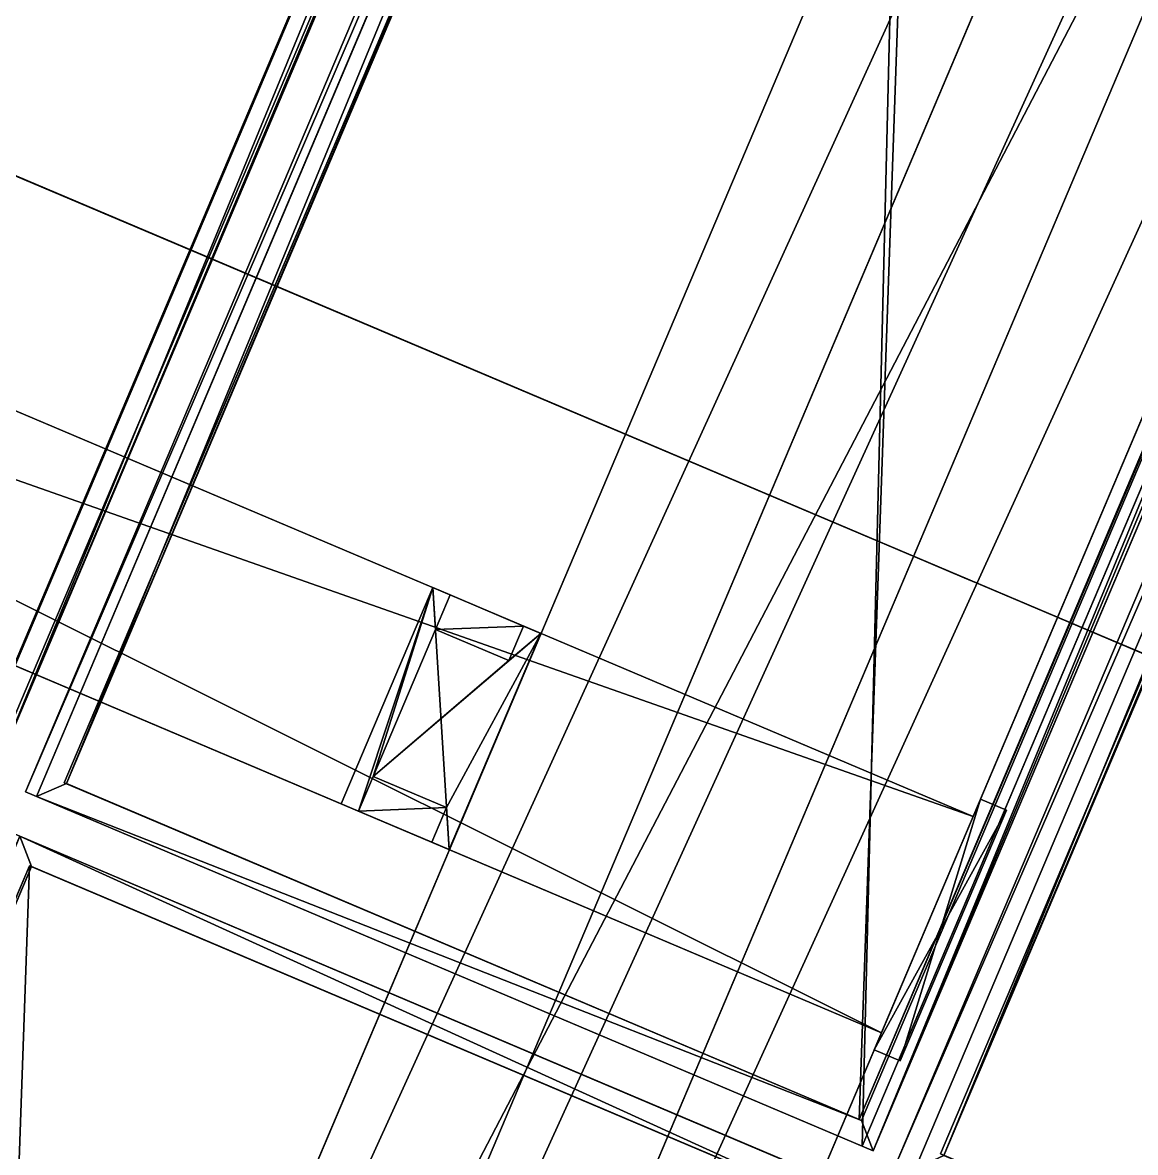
# Model space of a CAD drawing. Extents: x -372 to 678, y -263 to 741.
# Drawn here: x 244.882 to 246.067, y 157.385 to 158.589 of the extents above; entities that cross this region are included whole.
import ezdxf

# ---------------------------------------------------------------- set-up
doc = ezdxf.new("R2010")
doc.units = 0
doc.header["$LTSCALE"] = 0.0254
doc.layers.get('0').update_dxf_attribs({"linetype": 'CONTINUOUS'})
doc.layers.add('LOCATION_SNAPSHOT', color=144, linetype='CONTINUOUS')
doc.layers.add('LOCATION_TERRAIN', color=36, linetype='CONTINUOUS')

# ---------------------------------------------------------------- blocks, each defined once
blk = doc.blocks.new('LOCATION_SNAPSHOT')
at = {"color": 8}
mesh = blk.add_polyface(dxfattribs=at)
corners = [(-369.3084, -262.9446), (369.3059, 262.9472), (-371.8207, 259.3767), (371.8242, -259.3771)]
mesh.append_faces([[corners[k] for k in face] for face in [(0, 1, 2), (1, 0, 3)]], dxfattribs={"vtx0": -1, "color": 8})
blk = doc.blocks.new('LOCATION_TERRAIN')
at = {"color": 8}
mesh = blk.add_polyface(dxfattribs=at)
corners = [(256.792, 150.4755, 9.8461), (256.7321, 162.9117, 9.5573), (244.1706, 162.8512, 10.1513)]
mesh.append_faces([[corners[k] for k in face] for face in [(0, 1, 2)]], dxfattribs={"color": 8})
mesh = blk.add_polyface(dxfattribs=at)
corners = [(256.792, 150.4755, 9.8461), (244.1706, 162.8512, 10.1513), (244.2305, 150.4149, 10.7657)]
mesh.append_faces([[corners[k] for k in face] for face in [(0, 1, 2)]], dxfattribs={"color": 8})
blk = doc.blocks.new('GROUP_56')
at = {"color": 0}
for p, q in [((29.0835, -1.1717, -0.2361), (22.8491, -0.8835, -0.2415)), ((29.0835, -1.1717, 0.2639), (22.8491, -0.8835, 0.2585)), ((29.0835, -1.1717, 0.2639), (22.8491, -0.8835, 0.2585)), ((29.0835, -1.1717, -0.2361), (22.8491, -0.8835, -0.2415)), ((29.0759, -1.3382, -0.2361), (22.8413, -1.05, -0.2415)), ((29.0759, -1.3382, -0.2361), (22.8413, -1.05, -0.2415)), ((29.0759, -1.3382, 0.0139), (22.8413, -1.05, 0.0085)), ((29.0759, -1.3382, 0.0139), (22.8413, -1.05, 0.0085)), ((29.0684, -1.5047, 0.0139), (22.8335, -1.2165, 0.0085)), ((29.0684, -1.5047, 0.0139), (22.8335, -1.2165, 0.0085)), ((29.0684, -1.5047, -0.2361), (22.8335, -1.2165, -0.2415)), ((29.0684, -1.5047, -0.2361), (22.8335, -1.2165, -0.2415)), ((29.0608, -1.6712, -0.2361), (22.8257, -1.383, -0.2415)), ((29.0608, -1.6712, -0.2361), (22.8257, -1.383, -0.2415)), ((29.0608, -1.6712, 0.2639), (22.8257, -1.383, 0.2585)), ((29.0608, -1.6712, 0.2639), (22.8257, -1.383, 0.2585))]:
    blk.add_line(p, q, dxfattribs=at)
mesh = blk.add_polyface(dxfattribs=at)
corners = [(29.0608, -1.6712, 0.2639), (22.8491, -0.8835, 0.2585), (22.8257, -1.383, 0.2585), (29.0835, -1.1717, 0.2639)]
mesh.append_faces([[corners[k] for k in face] for face in [(0, 1, 2), (1, 0, 3)]], dxfattribs={"vtx0": -1, "color": 0})
mesh = blk.add_polyface(dxfattribs=at)
corners = [(22.8491, -0.8835, -0.2415), (29.0759, -1.3382, -0.2361), (22.8413, -1.05, -0.2415), (29.0835, -1.1717, -0.2361)]
mesh.append_faces([[corners[k] for k in face] for face in [(0, 1, 2), (1, 0, 3)]], dxfattribs={"vtx0": -1, "color": 0})
mesh = blk.add_polyface(dxfattribs=at)
corners = [(22.8491, -0.8835, 0.2585), (29.0835, -1.1717, -0.2361), (22.8491, -0.8835, -0.2415), (29.0835, -1.1717, 0.2639)]
mesh.append_faces([[corners[k] for k in face] for face in [(0, 1, 2), (1, 0, 3)]], dxfattribs={"vtx0": -1, "color": 0})
mesh = blk.add_polyface(dxfattribs=at)
corners = [(22.8413, -1.05, 0.0085), (29.0684, -1.5047, 0.0139), (22.8335, -1.2165, 0.0085), (29.0759, -1.3382, 0.0139)]
mesh.append_faces([[corners[k] for k in face] for face in [(0, 1, 2), (1, 0, 3)]], dxfattribs={"vtx0": -1, "color": 0})
mesh = blk.add_polyface(dxfattribs=at)
corners = [(29.0759, -1.3382, -0.2361), (22.8413, -1.05, 0.0085), (22.8413, -1.05, -0.2415), (29.0759, -1.3382, 0.0139)]
mesh.append_faces([[corners[k] for k in face] for face in [(0, 1, 2), (1, 0, 3)]], dxfattribs={"vtx0": -1, "color": 0})
mesh = blk.add_polyface(dxfattribs=at)
corners = [(22.8335, -1.2165, -0.2415), (29.0608, -1.6712, -0.2361), (22.8257, -1.383, -0.2415), (29.0684, -1.5047, -0.2361)]
mesh.append_faces([[corners[k] for k in face] for face in [(0, 1, 2), (1, 0, 3)]], dxfattribs={"vtx0": -1, "color": 0})
mesh = blk.add_polyface(dxfattribs=at)
corners = [(22.8335, -1.2165, 0.0085), (29.0684, -1.5047, -0.2361), (22.8335, -1.2165, -0.2415), (29.0684, -1.5047, 0.0139)]
mesh.append_faces([[corners[k] for k in face] for face in [(0, 1, 2), (1, 0, 3)]], dxfattribs={"vtx0": -1, "color": 0})
mesh = blk.add_polyface(dxfattribs=at)
corners = [(29.0608, -1.6712, -0.2361), (22.8257, -1.383, 0.2585), (22.8257, -1.383, -0.2415), (29.0608, -1.6712, 0.2639)]
mesh.append_faces([[corners[k] for k in face] for face in [(0, 1, 2), (1, 0, 3)]], dxfattribs={"vtx0": -1, "color": 0})
blk = doc.blocks.new('GROUP265_1')
at = {"color": 9}
blk.add_blockref('GROUP_56', (0, 0), dxfattribs=at)
blk = doc.blocks.new('GROUP264_2')
at = {"color": 0}
blk.add_blockref('GROUP265_1', (0, 0), dxfattribs=at)
blk = doc.blocks.new('SOLAR_PANEL_1')
at = {"color": 0}
for p, q in [((0, 0.025), (0, 2.475)), ((0, 2.475), (1, 2.475)), ((0, 2.475), (1, 2.475)), ((0, 2.475), (0, 2.475, 0.05)), ((0, 2.475, 0.05), (1, 2.475, 0.05)), ((0, 0.025), (0, 2.475)), ((0, 0.025, 0.05), (0, 2.475, 0.05)), ((0, 2.475), (0, 2.475, 0.05)), ((0, 2.475, 0.05), (1, 2.475, 0.05)), ((0, 0.025, 0.05), (0, 2.475, 0.05)), ((1, 2.475), (1, 0.025)), ((1, 2.475), (1, 0.025)), ((1, 2.475), (1, 2.475, 0.05)), ((1, 2.475, 0.05), (1, 0.025, 0.05)), ((1, 2.475), (1, 2.475, 0.05)), ((1, 2.475, 0.05), (1, 0.025, 0.05)), ((0.975, 2.45, 0.05), (0.025, 2.45, 0.05)), ((0.025, 2.45, 0.05), (0.025, 0.05, 0.05)), ((0.975, 2.45, 0.05), (0.025, 2.45, 0.05)), ((0.025, 2.45, 0.05), (0.025, 2.45, 0.04)), ((0.975, 2.45, 0.04), (0.025, 2.45, 0.04)), ((0.025, 2.45, 0.05), (0.025, 0.05, 0.05)), ((0.025, 2.45, 0.04), (0.025, 0.05, 0.04)), ((0.025, 2.45, 0.05), (0.025, 2.45, 0.04)), ((0.025, 2.45, 0.04), (0.025, 0.05, 0.04)), ((0.975, 2.45, 0.04), (0.025, 2.45, 0.04)), ((0.975, 0.05, 0.05), (0.975, 2.45, 0.05)), ((0.975, 2.45, 0.05), (0.975, 2.45, 0.04)), ((0.975, 0.05, 0.05), (0.975, 2.45, 0.05)), ((0.975, 2.45, 0.05), (0.975, 2.45, 0.04)), ((0.975, 0.05, 0.04), (0.975, 2.45, 0.04)), ((0.975, 0.05, 0.04), (0.975, 2.45, 0.04)), ((0.025, 0.05, 0.05), (0.975, 0.05, 0.05)), ((0.025, 0.05, 0.05), (0.975, 0.05, 0.05)), ((0.025, 0.05, 0.04), (0.975, 0.05, 0.04)), ((0.025, 0.05, 0.04), (0.975, 0.05, 0.04)), ((0.975, 0.05, 0.05), (0.975, 0.05, 0.04)), ((0.975, 0.05, 0.05), (0.975, 0.05, 0.04)), ((1, 0.025), (0, 0.025)), ((1, 0.025), (0, 0.025)), ((1, 0.025, 0.05), (0, 0.025, 0.05)), ((1, 0.025, 0.05), (0, 0.025, 0.05))]:
    blk.add_line(p, q, dxfattribs=at)
mesh = blk.add_polyface(dxfattribs=at)
corners = [(0, 2.475), (1, 0.025), (0, 0.025), (1, 2.475)]
mesh.append_faces([[corners[k] for k in face] for face in [(0, 1, 2), (1, 0, 3)]], dxfattribs={"vtx0": -1, "color": 0})
mesh = blk.add_polyface(dxfattribs=at)
corners = [(0, 2.475, 0.05), (1, 2.475), (0, 2.475), (1, 2.475, 0.05)]
mesh.append_faces([[corners[k] for k in face] for face in [(0, 1, 2), (1, 0, 3)]], dxfattribs={"vtx0": -1, "color": 0})
mesh = blk.add_polyface(dxfattribs=at)
corners = [(0, 2.475, 0.05), (0, 0.025), (0, 0.025, 0.05), (0, 2.475)]
mesh.append_faces([[corners[k] for k in face] for face in [(0, 1, 2), (1, 0, 3)]], dxfattribs={"vtx0": -1, "color": 0})
mesh = blk.add_polyface(dxfattribs=at)
corners = [(0, 0.025, 0.05), (0.025, 0.05, 0.05), (0, 2.475, 0.05), (1, 0.025, 0.05), (0.975, 0.05, 0.05), (0.975, 2.45, 0.05), (0.025, 2.45, 0.05), (1, 2.475, 0.05)]
mesh.append_faces([[corners[k] for k in face] for face in [(0, 1, 2), (1, 3, 4), (4, 3, 5), (2, 6, 7), (6, 2, 1), (7, 5, 3)]], dxfattribs={"vtx0": -1, "vtx1": -1, "color": 0})
mesh.append_faces([[corners[k] for k in face] for face in [(1, 0, 3), (7, 6, 5)]], dxfattribs={"vtx0": -1, "vtx2": -1, "color": 0})
mesh = blk.add_polyface(dxfattribs=at)
corners = [(1, 2.475), (1, 0.025, 0.05), (1, 0.025), (1, 2.475, 0.05)]
mesh.append_faces([[corners[k] for k in face] for face in [(0, 1, 2), (1, 0, 3)]], dxfattribs={"vtx0": -1, "color": 0})
mesh = blk.add_polyface(dxfattribs=at)
corners = [(0.975, 2.45, 0.05), (0.025, 2.45, 0.04), (0.975, 2.45, 0.04), (0.025, 2.45, 0.05)]
mesh.append_faces([[corners[k] for k in face] for face in [(0, 1, 2), (1, 0, 3)]], dxfattribs={"vtx0": -1, "color": 0})
mesh = blk.add_polyface(dxfattribs=at)
corners = [(0.025, 2.45, 0.04), (0.025, 0.05, 0.05), (0.025, 0.05, 0.04), (0.025, 2.45, 0.05)]
mesh.append_faces([[corners[k] for k in face] for face in [(0, 1, 2), (1, 0, 3)]], dxfattribs={"vtx0": -1, "color": 0})
at = {"color": 153}
mesh = blk.add_polyface(dxfattribs=at)
corners = [(0.975, 0.05, 0.04), (0.025, 2.45, 0.04), (0.025, 0.05, 0.04), (0.975, 2.45, 0.04)]
mesh.append_faces([[corners[k] for k in face] for face in [(0, 1, 2), (1, 0, 3)]], dxfattribs={"vtx0": -1, "color": 153})
at = {"color": 0}
mesh = blk.add_polyface(dxfattribs=at)
corners = [(0.975, 2.45, 0.05), (0.975, 0.05, 0.04), (0.975, 0.05, 0.05), (0.975, 2.45, 0.04)]
mesh.append_faces([[corners[k] for k in face] for face in [(0, 1, 2), (1, 0, 3)]], dxfattribs={"vtx0": -1, "color": 0})
mesh = blk.add_polyface(dxfattribs=at)
corners = [(0.025, 0.05, 0.04), (0.975, 0.05, 0.05), (0.975, 0.05, 0.04), (0.025, 0.05, 0.05)]
mesh.append_faces([[corners[k] for k in face] for face in [(0, 1, 2), (1, 0, 3)]], dxfattribs={"vtx0": -1, "color": 0})
mesh = blk.add_polyface(dxfattribs=at)
corners = [(1, 0.025), (0, 0.025, 0.05), (0, 0.025), (1, 0.025, 0.05)]
mesh.append_faces([[corners[k] for k in face] for face in [(0, 1, 2), (1, 0, 3)]], dxfattribs={"vtx0": -1, "color": 0})
blk = doc.blocks.new('SOLAR_PANEL_STRUCTURE')
at = {"color": 0}
for p, q in [((5.0137, 0, -0.0089), (2.9803, 0, -0.0089)), ((3.4958, 0, 0.0447), (3.9705, 0, 0.6472)), ((4.0088, 0, 0.6311), (3.536, 0, 0.0311)), ((3.536, 0, 0.0311), (4.4568, 0, 0.0311)), ((4.4568, 0, 0.0311), (4.0088, 0, 0.6311)), ((4.0593, 0, 0.6304), (4.5005, 0, 0.0393)), ((4.5005, 0, 0.0393), (4.9642, 0, 0.3962)), ((4.5554, 0, 0.0311), (4.9889, 0, 0.0311)), ((4.9889, 0, 0.3647), (4.5554, 0, 0.0311)), ((4.9889, 0, 0.0311), (4.9889, 0, 0.3647)), ((5.4167, 0, 0.2003), (5.0137, 0, -0.0089)), ((5.0289, 0, 0.3744), (5.0289, 0, 0.044)), ((5.0289, 0, 0.044), (5.3701, 0, 0.2212))]:
    blk.add_line(p, q, dxfattribs=at)
at = {"color": 0, "extrusion": (4.81162e-16, 1, -7.04887e-16)}
blk.add_arc((-2.9803, -5.3738), 6.1449, 90, 114.4293, dxfattribs=at)
at = {"color": 0}
mesh = blk.add_polyface(dxfattribs=at)
corners = [(4.4568, 0, 0.0311), (4.5554, 0, 0.0311), (3.536, 0, 0.0311), (4.5005, 0, 0.0393), (4.9889, 0, 0.3647), (4.9642, 0, 0.3962), (5.0289, 0, 0.3744), (4.0088, 0, 0.6311), (4.0593, 0, 0.6304), (3.4958, 0, 0.0447), (3.9705, 0, 0.6472), (3.4565, 0, 0.0311), (2.9803, 0, 0.716), (3.021, 0, 0.7275), (2.9803, 0, 0.7711), (5.0137, 0, -0.0089), (5.0289, 0, 0.044), (5.4167, 0, 0.2003), (4.9889, 0, 0.0311), (2.9803, 0, -0.0089), (5.3701, 0, 0.2212), (5.5126, 0, 0.2011), (5.0155, 0, 0.4243), (4.0126, 0, 0.6838), (5.4963, 0, 0.1646), (2.9803, 0, 0.0311)]
mesh.append_faces([[corners[k] for k in face] for face in [(0, 1, 2), (1, 3, 4), (7, 3, 0), (3, 7, 8), (9, 12, 13), (15, 16, 17), (18, 2, 1), (21, 20, 22), (22, 8, 23), (23, 13, 14), (4, 16, 18), (16, 4, 6)]], dxfattribs={"vtx0": -1, "vtx1": -1, "color": 0})
mesh.append_faces([[corners[k] for k in face] for face in [(1, 0, 3), (4, 5, 6), (11, 9, 2), (16, 15, 18), (18, 19, 11), (18, 11, 2), (17, 20, 21), (22, 6, 5), (23, 8, 7), (23, 7, 10)]], dxfattribs={"vtx0": -1, "vtx1": -1, "vtx2": -1, "color": 0})
mesh.append_faces([[corners[k] for k in face] for face in [(4, 3, 5), (9, 7, 2), (7, 9, 10), (9, 11, 12), (13, 12, 14), (18, 15, 19), (17, 16, 20), (22, 20, 6), (22, 5, 8), (23, 10, 13)]], dxfattribs={"vtx0": -1, "vtx2": -1, "color": 0})
mesh.append_faces([[corners[k] for k in face] for face in [(25, 11, 19)]], dxfattribs={"vtx1": -1, "color": 0})
mesh.append_faces([[corners[k] for k in face] for face in [(21, 24, 17)]], dxfattribs={"vtx2": -1, "color": 0})
blk = doc.blocks.new('GROUP0_4')
at = {"color": 0, "extrusion": (-0.411361, -5.15876e-17, 0.911472), "rotation": 90.00000000000011}
blk.add_blockref('SOLAR_PANEL_1', (1.25, -4.205, 2.1818), dxfattribs=at)
at = {"color": 0, "extrusion": (-0.251634, -1.95439e-17, 0.967823), "rotation": 90.00000000000001}
blk.add_blockref('SOLAR_PANEL_1', (1.25, -3.4844, 1.6133), dxfattribs=at)
at = {"color": 0, "extrusion": (-0.084688, 3.20437e-17, 0.996408), "rotation": 90.00000000000004}
blk.add_blockref('SOLAR_PANEL_1', (1.25, -2.6781, 1.1745), dxfattribs=at)
at = {"color": 9, "rotation": 180}
for p in [(1.2303, 0.625, 0.2589), (1.2303, -0.625, 0.2589)]:
    blk.add_blockref('SOLAR_PANEL_STRUCTURE', p, dxfattribs=at)
blk = doc.blocks.new('GROUP_17')
at = {"color": 0}
for p, q in [((3.5, 0.25, 0.375), (-0.5, 0.25, 0.375)), ((-0.5, 0.25, 0.375), (-0.5, 0, 0.375)), ((-0.5, 0.25), (3.5, 0.25)), ((-0.5, 0.25), (-0.5, 0)), ((-0.5, 0.25, 0.375), (-0.5, 0.25)), ((3.5, 0.25, 0.375), (-0.5, 0.25, 0.375)), ((-0.5, 0.25), (3.5, 0.25)), ((-0.5, 0.25, 0.375), (-0.5, 0.25)), ((-0.5, 0.25), (-0.5, 0)), ((-0.5, 0.25, 0.375), (-0.5, 0, 0.375)), ((3.5, 0, 0.375), (-0.5, 0, 0.375)), ((-0.5, 0), (3.5, 0)), ((-0.5, 0, 0.375), (-0.5, 0)), ((-0.5, 0, 0.375), (-0.5, 0)), ((-0.5, 0), (3.5, 0)), ((3.5, 0, 0.375), (-0.5, 0, 0.375))]:
    blk.add_line(p, q, dxfattribs=at)
mesh = blk.add_polyface(dxfattribs=at)
corners = [(3.5, 0, 0.375), (-0.5, 0.25, 0.375), (-0.5, 0, 0.375), (3.5, 0.25, 0.375)]
mesh.append_faces([[corners[k] for k in face] for face in [(0, 1, 2), (1, 0, 3)]], dxfattribs={"vtx0": -1, "color": 0})
mesh = blk.add_polyface(dxfattribs=at)
corners = [(3.5, 0.25), (-0.5, 0), (-0.5, 0.25), (3.5, 0)]
mesh.append_faces([[corners[k] for k in face] for face in [(0, 1, 2), (1, 0, 3)]], dxfattribs={"vtx0": -1, "color": 0})
mesh = blk.add_polyface(dxfattribs=at)
corners = [(-0.5, 0.25, 0.375), (3.5, 0.25), (-0.5, 0.25), (3.5, 0.25, 0.375)]
mesh.append_faces([[corners[k] for k in face] for face in [(0, 1, 2), (1, 0, 3)]], dxfattribs={"vtx0": -1, "color": 0})
mesh = blk.add_polyface(dxfattribs=at)
corners = [(-0.5, 0, 0.375), (-0.5, 0.25), (-0.5, 0), (-0.5, 0.25, 0.375)]
mesh.append_faces([[corners[k] for k in face] for face in [(0, 1, 2), (1, 0, 3)]], dxfattribs={"vtx0": -1, "color": 0})
mesh = blk.add_polyface(dxfattribs=at)
corners = [(3.5, 0, 0.375), (-0.5, 0), (3.5, 0), (-0.5, 0, 0.375)]
mesh.append_faces([[corners[k] for k in face] for face in [(0, 1, 2), (1, 0, 3)]], dxfattribs={"vtx0": -1, "color": 0})
blk = doc.blocks.new('GROUP_13')
at = {"color": 0}
for p, q in [((0, 0.29, 0.415), (0, 0, 0.415)), ((0, 0.29, 0.415), (0.03, 0.29, 0.415)), ((0, 0.29), (0, 0.29, 0.415)), ((0, 0.29, 0.415), (0.03, 0.29, 0.415)), ((0, 0.29), (0.03, 0.29)), ((0, 0), (0, 0.29)), ((0, 0.29), (0.03, 0.29)), ((0, 0.29, 0.415), (0, 0, 0.415)), ((0, 0.29), (0, 0.29, 0.415)), ((0, 0), (0, 0.29)), ((0.03, 0.29, 0.415), (0.03, 0, 0.415)), ((0.03, 0.29), (0.03, 0.29, 0.415)), ((0.03, 0), (0.03, 0.29)), ((0.03, 0), (0.03, 0.29)), ((0.03, 0.29), (0.03, 0.29, 0.415)), ((0.03, 0.29, 0.415), (0.03, 0, 0.415)), ((0, 0, 0.415), (0.03, 0, 0.415)), ((0, 0), (0.03, 0)), ((0, 0, 0.415), (0, 0)), ((0, 0), (0.03, 0)), ((0, 0, 0.415), (0.03, 0, 0.415)), ((0, 0, 0.415), (0, 0)), ((0.03, 0, 0.415), (0.03, 0)), ((0.03, 0, 0.415), (0.03, 0))]:
    blk.add_line(p, q, dxfattribs=at)
mesh = blk.add_polyface(dxfattribs=at)
corners = [(0.03, 0, 0.415), (0, 0.29, 0.415), (0, 0, 0.415), (0.03, 0.29, 0.415)]
mesh.append_faces([[corners[k] for k in face] for face in [(0, 1, 2), (1, 0, 3)]], dxfattribs={"vtx0": -1, "color": 0})
mesh = blk.add_polyface(dxfattribs=at)
corners = [(0, 0.29, 0.415), (0.03, 0.29), (0, 0.29), (0.03, 0.29, 0.415)]
mesh.append_faces([[corners[k] for k in face] for face in [(0, 1, 2), (1, 0, 3)]], dxfattribs={"vtx0": -1, "color": 0})
mesh = blk.add_polyface(dxfattribs=at)
corners = [(0.03, 0.29), (0, 0), (0, 0.29), (0.03, 0)]
mesh.append_faces([[corners[k] for k in face] for face in [(0, 1, 2), (1, 0, 3)]], dxfattribs={"vtx0": -1, "color": 0})
mesh = blk.add_polyface(dxfattribs=at)
corners = [(0, 0.29, 0.415), (0, 0), (0, 0, 0.415), (0, 0.29)]
mesh.append_faces([[corners[k] for k in face] for face in [(0, 1, 2), (1, 0, 3)]], dxfattribs={"vtx0": -1, "color": 0})
mesh = blk.add_polyface(dxfattribs=at)
corners = [(0.03, 0.29), (0.03, 0, 0.415), (0.03, 0), (0.03, 0.29, 0.415)]
mesh.append_faces([[corners[k] for k in face] for face in [(0, 1, 2), (1, 0, 3)]], dxfattribs={"vtx0": -1, "color": 0})
mesh = blk.add_polyface(dxfattribs=at)
corners = [(0.03, 0, 0.415), (0, 0), (0.03, 0), (0, 0, 0.415)]
mesh.append_faces([[corners[k] for k in face] for face in [(0, 1, 2), (1, 0, 3)]], dxfattribs={"vtx0": -1, "color": 0})
blk = doc.blocks.new('GROUP_14')
at = {"color": 0}
for p, q in [((0, 0.25, 0.125), (0.125, 0.25, 0.125)), ((0, 0, 0.125), (0, 0.25, 0.125)), ((0.02, 0.25, 0.105), (0, 0.25, 0.125)), ((0, 0.25, 0.125), (0.125, 0.25, 0.125)), ((0, 0, 0.125), (0, 0.25, 0.125)), ((0.02, 0.25, 0.105), (0, 0.25, 0.125)), ((0.105, 0.25, 0.105), (0.02, 0.25, 0.105)), ((0.02, 0.25, 0.105), (0.02, 0.21, 0.105)), ((0.105, 0.25, 0.105), (0.02, 0.25, 0.105)), ((0.02, 0.25, 0.105), (0.02, 0.21, 0.105)), ((0.105, 0.25, 0.02), (0.105, 0.25, 0.105)), ((0.105, 0.25, 0.02), (0.105, 0.21, 0.02)), ((0.105, 0.25, 0.105), (0.105, 0.21, 0.105)), ((0.105, 0.25, 0.105), (0.105, 0.21, 0.105)), ((0.125, 0.25), (0.105, 0.25, 0.02)), ((0.105, 0.25, 0.02), (0.105, 0.25, 0.105)), ((0.105, 0.25, 0.02), (0.105, 0.21, 0.02)), ((0.125, 0.25), (0.105, 0.25, 0.02)), ((0.125, 0.25, 0.125), (0.125, 0, 0.125)), ((0.125, 0), (0.125, 0.25)), ((0.125, 0.25, 0.125), (0.125, 0.25)), ((0.125, 0.25, 0.125), (0.125, 0, 0.125)), ((0.125, 0.25, 0.125), (0.125, 0.25)), ((0.125, 0), (0.125, 0.25)), ((0.105, 0.21, 0.105), (0.02, 0.21, 0.105)), ((0.105, 0.21, 0.02), (0.02, 0.21, 0.105)), ((0.105, 0.21, 0.105), (0.02, 0.21, 0.105)), ((0.105, 0.21, 0.02), (0.02, 0.21, 0.105)), ((0.105, 0.21, 0.02), (0.105, 0.21, 0.105)), ((0.105, 0.21, 0.02), (0.105, 0.21, 0.105)), ((0.02, 0, 0.105), (0.02, 0.04, 0.105)), ((0.105, 0.04, 0.105), (0.02, 0.04, 0.105)), ((0.105, 0.04, 0.02), (0.02, 0.04, 0.105)), ((0.105, 0.04, 0.105), (0.02, 0.04, 0.105)), ((0.105, 0.04, 0.02), (0.02, 0.04, 0.105)), ((0.02, 0, 0.105), (0.02, 0.04, 0.105)), ((0.105, 0, 0.105), (0.105, 0.04, 0.105)), ((0.105, 0, 0.105), (0.105, 0.04, 0.105)), ((0.105, 0.04, 0.02), (0.105, 0.04, 0.105)), ((0.105, 0, 0.02), (0.105, 0.04, 0.02)), ((0.105, 0.04, 0.02), (0.105, 0.04, 0.105)), ((0.105, 0, 0.02), (0.105, 0.04, 0.02)), ((0.125, 0, 0.125), (0, 0, 0.125)), ((0.02, 0, 0.105), (0, 0, 0.125)), ((0.02, 0, 0.105), (0, 0, 0.125)), ((0.125, 0, 0.125), (0, 0, 0.125)), ((0.105, 0, 0.105), (0.02, 0, 0.105)), ((0.105, 0, 0.105), (0.02, 0, 0.105)), ((0.105, 0, 0.02), (0.105, 0, 0.105)), ((0.125, 0), (0.105, 0, 0.02)), ((0.105, 0, 0.02), (0.105, 0, 0.105)), ((0.125, 0), (0.105, 0, 0.02)), ((0.125, 0, 0.125), (0.125, 0)), ((0.125, 0, 0.125), (0.125, 0))]:
    blk.add_line(p, q, dxfattribs=at)
mesh = blk.add_polyface(dxfattribs=at)
corners = [(0.125, 0, 0.125), (0, 0.25, 0.125), (0, 0, 0.125), (0.125, 0.25, 0.125)]
mesh.append_faces([[corners[k] for k in face] for face in [(0, 1, 2), (1, 0, 3)]], dxfattribs={"vtx0": -1, "color": 0})
mesh = blk.add_polyface(dxfattribs=at)
corners = [(0, 0.25, 0.125), (0.105, 0.25, 0.105), (0.02, 0.25, 0.105), (0.125, 0.25, 0.125), (0.105, 0.25, 0.02), (0.125, 0.25)]
mesh.append_faces([[corners[k] for k in face] for face in [(0, 1, 2), (4, 3, 5)]], dxfattribs={"vtx0": -1, "color": 0})
mesh.append_faces([[corners[k] for k in face] for face in [(1, 0, 3), (3, 4, 1)]], dxfattribs={"vtx0": -1, "vtx2": -1, "color": 0})
mesh = blk.add_polyface(dxfattribs=at)
corners = [(0, 0.25, 0.125), (0.02, 0, 0.105), (0, 0, 0.125), (0.02, 0.04, 0.105), (0.02, 0.21, 0.105), (0.105, 0.21, 0.02), (0.02, 0.25, 0.105), (0.105, 0.04, 0.02), (0.125, 0), (0.105, 0, 0.02), (0.125, 0.25), (0.105, 0.25, 0.02)]
mesh.append_faces([[corners[k] for k in face] for face in [(0, 1, 2), (4, 0, 6), (7, 8, 9), (10, 5, 11)]], dxfattribs={"vtx0": -1, "color": 0})
mesh.append_faces([[corners[k] for k in face] for face in [(1, 0, 3), (8, 7, 10)]], dxfattribs={"vtx0": -1, "vtx1": -1, "color": 0})
mesh.append_faces([[corners[k] for k in face] for face in [(3, 0, 4), (10, 3, 5)]], dxfattribs={"vtx0": -1, "vtx1": -1, "vtx2": -1, "color": 0})
mesh.append_faces([[corners[k] for k in face] for face in [(3, 4, 5), (10, 7, 3)]], dxfattribs={"vtx0": -1, "vtx2": -1, "color": 0})
mesh = blk.add_polyface(dxfattribs=at)
corners = [(0.105, 0.25, 0.105), (0.02, 0.21, 0.105), (0.02, 0.25, 0.105), (0.105, 0.21, 0.105)]
mesh.append_faces([[corners[k] for k in face] for face in [(0, 1, 2), (1, 0, 3)]], dxfattribs={"vtx0": -1, "color": 0})
mesh = blk.add_polyface(dxfattribs=at)
corners = [(0.105, 0.21, 0.105), (0.105, 0.25, 0.02), (0.105, 0.21, 0.02), (0.105, 0.25, 0.105)]
mesh.append_faces([[corners[k] for k in face] for face in [(0, 1, 2), (1, 0, 3)]], dxfattribs={"vtx0": -1, "color": 0})
mesh = blk.add_polyface(dxfattribs=at)
corners = [(0.125, 0.25), (0.125, 0, 0.125), (0.125, 0), (0.125, 0.25, 0.125)]
mesh.append_faces([[corners[k] for k in face] for face in [(0, 1, 2), (1, 0, 3)]], dxfattribs={"vtx0": -1, "color": 0})
mesh = blk.add_polyface(dxfattribs=at)
corners = [(0.105, 0.21, 0.105), (0.105, 0.21, 0.02), (0.02, 0.21, 0.105)]
mesh.append_faces([[corners[k] for k in face] for face in [(0, 1, 2)]], dxfattribs={"color": 0})
mesh = blk.add_polyface(dxfattribs=at)
corners = [(0.105, 0.04, 0.105), (0.02, 0, 0.105), (0.02, 0.04, 0.105), (0.105, 0, 0.105)]
mesh.append_faces([[corners[k] for k in face] for face in [(0, 1, 2), (1, 0, 3)]], dxfattribs={"vtx0": -1, "color": 0})
mesh = blk.add_polyface(dxfattribs=at)
corners = [(0.02, 0.04, 0.105), (0.105, 0.04, 0.02), (0.105, 0.04, 0.105)]
mesh.append_faces([[corners[k] for k in face] for face in [(0, 1, 2)]], dxfattribs={"color": 0})
mesh = blk.add_polyface(dxfattribs=at)
corners = [(0.105, 0, 0.105), (0.105, 0.04, 0.02), (0.105, 0, 0.02), (0.105, 0.04, 0.105)]
mesh.append_faces([[corners[k] for k in face] for face in [(0, 1, 2), (1, 0, 3)]], dxfattribs={"vtx0": -1, "color": 0})
mesh = blk.add_polyface(dxfattribs=at)
corners = [(0.125, 0, 0.125), (0.105, 0, 0.02), (0.125, 0), (0.105, 0, 0.105), (0.02, 0, 0.105), (0, 0, 0.125)]
mesh.append_faces([[corners[k] for k in face] for face in [(0, 1, 2), (4, 0, 5)]], dxfattribs={"vtx0": -1, "color": 0})
mesh.append_faces([[corners[k] for k in face] for face in [(1, 0, 3), (3, 0, 4)]], dxfattribs={"vtx0": -1, "vtx1": -1, "color": 0})
blk = doc.blocks.new('GROUP_12')
at = {"color": 0}
for name, p in [('GROUP_13', (-0.03, -0.02, 7.98)), ('GROUP_17', (0.5, 0, 8))]:
    blk.add_blockref(name, p, dxfattribs=at)
at = {"color": 0, "rotation": 180}
blk.add_blockref('GROUP_14', (0.625, 0.25, 7.875), dxfattribs=at)
blk = doc.blocks.new('GROUP5_1')
at = {"color": 9}
blk.add_blockref('GROUP_12', (-3.75, -0.125, -7.75), dxfattribs=at)
blk = doc.blocks.new('GROUP265_2')
at = {"color": 0}
for name, p, rotation in [('GROUP0_4', (242.7754, 159.9936, 17.8309), 157.0377710797654), ('GROUP5_1', (242.3929, 159.091, 17.8301), 157.0338057722587), ('GROUP0_4', (241.8019, 157.6962, 17.8288), 157.0224604481061)]:
    blk.add_blockref(name, p, dxfattribs=dict(at, rotation=rotation))

msp = doc.modelspace()

# ---------------------------------------------------------------- block references
at = {"color": 0, "rotation": 69.68348705942535}
msp.add_blockref('GROUP264_2', (235.6916, 134.5029, 17.8195), dxfattribs=at)
at = {"color": 0}
msp.add_blockref('GROUP265_2', (0, 0), dxfattribs=at)
at = {"layer": 'LOCATION_SNAPSHOT', "color": 0}
msp.add_blockref('LOCATION_SNAPSHOT', (0, 0), dxfattribs=at)
at = {"layer": 'LOCATION_TERRAIN', "color": 0}
msp.add_blockref('LOCATION_TERRAIN', (0, 0), dxfattribs=at)

doc.saveas('drawing.dxf')
